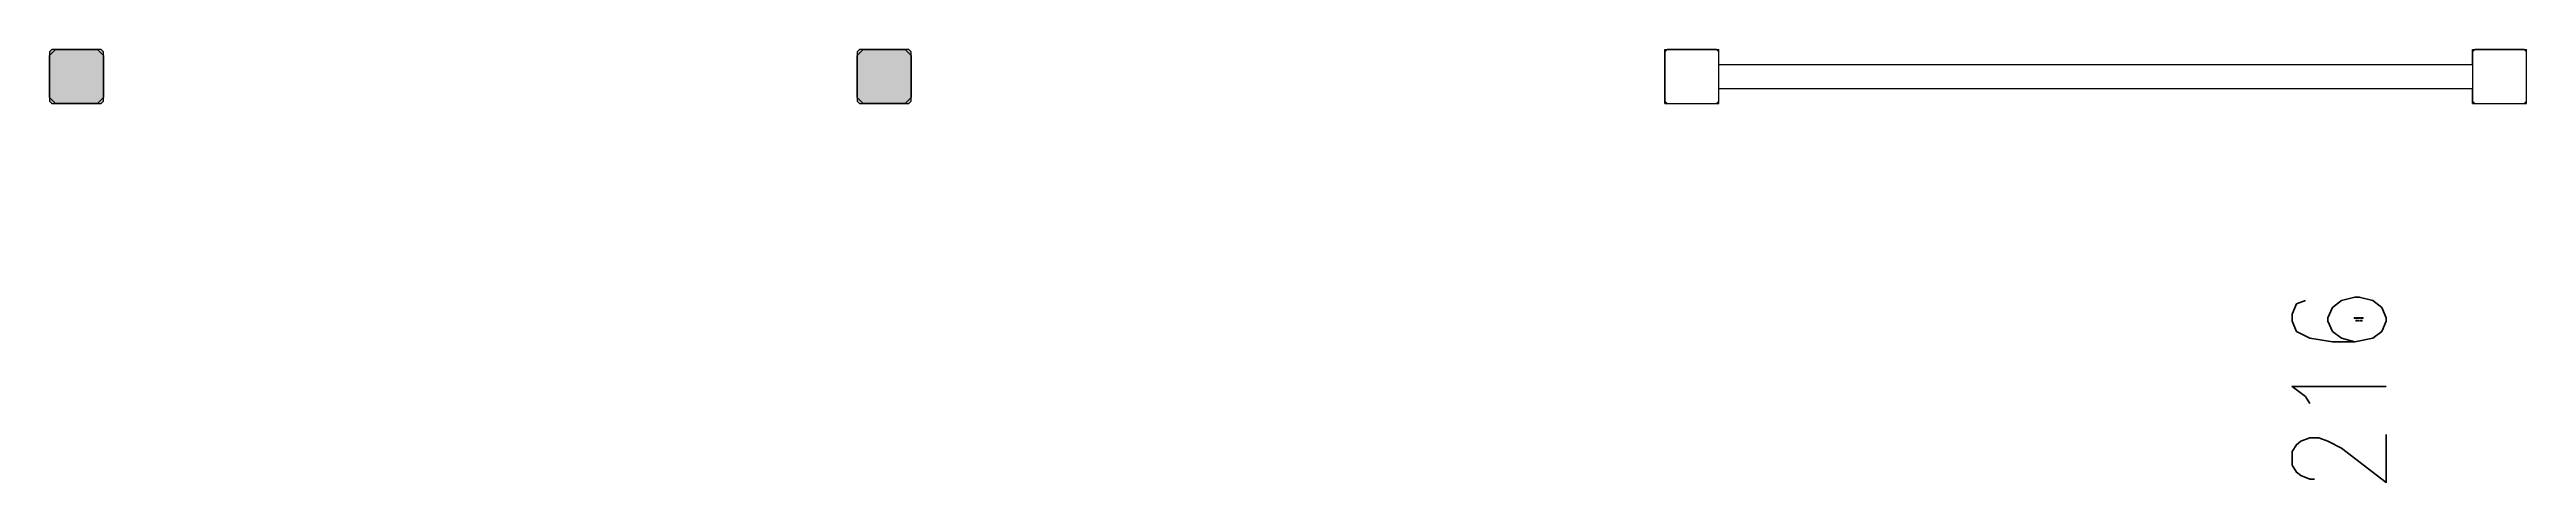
# Model space of a CAD drawing. Header units: inches. Extents: x -234 to 3525, y 0 to 2715.
# Drawn here: x 1071 to 1899, y 1754 to 1899 of the extents above; entities that cross this region are included whole.
import ezdxf
from ezdxf.enums import TextEntityAlignment as Align

# ---------------------------------------------------------------- set-up
doc = ezdxf.new("R2010")
doc.units = ezdxf.units.IN
doc.header["$LTSCALE"] = 10
doc.header["$MEASUREMENT"] = 0
doc.layers.get('0').update_dxf_attribs({"linetype": 'CONTINUOUS'})
for name, color, linetype in [('A-COL', 5, 'CONTINUOUS'), ('A-IDEN-RNUM', 7, 'CONTINUOUS'), ('A-IDEN-SNUM', 4, 'CONTINUOUS'), ('A-IDEN-VNUM', 4, 'CONTINUOUS'), ('A-WALL', 5, 'CONTINUOUS')]:
    doc.layers.add(name, color=color, linetype=linetype)
doc.styles.add('ROOMSNUMBER', font='TXT.SHX', dxfattribs={"height": 0.03})
doc.styles.add('ROOMVNUMBER', font='simplex.shx', dxfattribs={"width": 0.85})

# ---------------------------------------------------------------- blocks, each defined once
blk = doc.blocks.new('COL')
at = {"layer": 'A-COL'}
blk.add_lwpolyline([(9, 7), (9, -7), (7, -9), (-7, -9), (-9, -7), (-9, 7), (-7, 9), (7, 9)], close=True, dxfattribs=at)

msp = doc.modelspace()

# ---------------------------------------------------------------- hatches: boundary and pattern name
at = {"layer": 'A-COL'}
for points in [[(1071.75, 1881), (1088.25, 1881), (1089, 1881.75), (1089, 1898.25), (1088.25, 1899), (1071.75, 1899), (1071, 1898.25), (1071, 1881.75)], [(1341.75, 1881), (1358.25, 1881), (1359, 1881.75), (1359, 1898.25), (1358.25, 1899), (1341.75, 1899), (1341, 1898.25), (1341, 1881.75)]]:
    msp.add_hatch(color=256, dxfattribs=at).paths.add_polyline_path(points)

# ---------------------------------------------------------------- linework, layer by layer
for p, q in [((1071.75, 1899), (1071, 1898.25)), ((1071, 1898.25), (1071, 1881.75)), ((1088.25, 1899), (1071.75, 1899)), ((1089, 1898.25), (1088.25, 1899)), ((1089, 1881.75), (1089, 1898.25)), ((1341.75, 1899), (1341, 1898.25)), ((1341, 1898.25), (1341, 1881.75)), ((1358.25, 1899), (1341.75, 1899)), ((1359, 1898.25), (1358.25, 1899)), ((1359, 1881.75), (1359, 1898.25)), ((1071, 1881.75), (1071.75, 1881)), ((1071.75, 1881), (1088.25, 1881)), ((1088.25, 1881), (1089, 1881.75)), ((1341, 1881.75), (1341.75, 1881)), ((1341.75, 1881), (1358.25, 1881)), ((1358.25, 1881), (1359, 1881.75))]:
    msp.add_line(p, q, dxfattribs=at)
at = {"layer": 'A-WALL'}
for p, q in [((1611, 1899), (1629, 1899)), ((1611, 1881), (1611, 1899)), ((1611.75, 1899), (1611, 1898.25)), ((1611, 1898.25), (1611, 1881.75)), ((1628.25, 1899), (1611.75, 1899)), ((1629, 1898.25), (1628.25, 1899)), ((1629, 1894), (1629, 1899)), ((1629, 1894), (1629, 1898.25)), ((1881, 1899), (1899, 1899)), ((1881, 1894), (1881, 1899)), ((1881.75, 1899), (1881, 1898.25)), ((1881, 1898.25), (1881, 1894)), ((1898.25, 1899), (1881.75, 1899)), ((1899, 1898.25), (1898.25, 1899)), ((1899, 1881), (1899, 1899)), ((1899, 1881.75), (1899, 1898.25)), ((1629, 1894), (1881, 1894)), ((1629, 1886), (1629, 1894)), ((1881, 1894), (1881, 1886)), ((1611, 1881.75), (1611.75, 1881)), ((1611, 1881), (1629, 1881)), ((1611.75, 1881), (1628.25, 1881)), ((1628.25, 1881), (1629, 1881.75)), ((1629, 1886), (1881, 1886)), ((1629, 1881), (1629, 1886)), ((1629, 1881.75), (1629, 1886)), ((1881, 1881), (1881, 1886)), ((1881, 1886), (1881, 1881.75)), ((1881, 1881.75), (1881.75, 1881)), ((1881, 1881), (1899, 1881)), ((1881.75, 1881), (1898.25, 1881)), ((1898.25, 1881), (1899, 1881.75))]:
    msp.add_line(p, q, dxfattribs=at)

# ---------------------------------------------------------------- block references
for p in [(1080, 1890), (1350, 1890)]:
    msp.add_blockref('COL', p)

# ---------------------------------------------------------------- texts
at = {"layer": 'A-IDEN-RNUM', "style": 'ROOMSNUMBER'}
msp.add_text('0216-00', height=0.36, rotation=360, dxfattribs=at).set_placement((1842.99, 1808.36), align=Align.MIDDLE)
at = {"layer": 'A-IDEN-SNUM', "style": 'ROOMSNUMBER'}
msp.add_text('0350021600', height=0.36, rotation=360, dxfattribs=at).set_placement((1842.89, 1809.27), align=Align.MIDDLE)
at = {"layer": 'A-IDEN-VNUM', "style": 'ROOMVNUMBER', "width": 0.85}
msp.add_text('216', height=31.5, rotation=90, dxfattribs=at).set_placement((1836.38, 1785.27), align=Align.MIDDLE)

doc.saveas('drawing.dxf')
